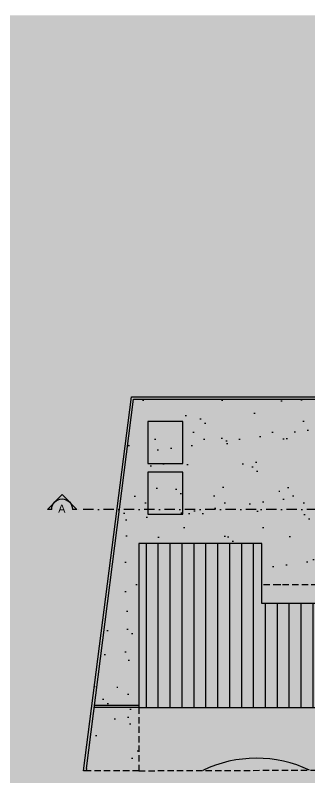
# Model space of a CAD drawing. Header units: centimetres. Extents: x 0 to 1099704, y -139216 to 99734.
# Drawn here: x 843438 to 845793, y -25131 to -19038 of the extents above; entities that cross this region are included whole.
import ezdxf

# ---------------------------------------------------------------- set-up
doc = ezdxf.new("R2010")
doc.units = ezdxf.units.CM
doc.header["$LTSCALE"] = 4
doc.linetypes.add('DASHDOT', pattern=[25.4, 12.7, -6.35, 0, -6.35])
doc.linetypes.add('HIDDENX2', pattern=[19.05, 12.7, -6.35])
for name, color, linetype in [('0.1', 1, 'Continuous'), ('0.2', 2, 'Continuous'), ('0.4', 4, 'Continuous'), ('0.6', 6, 'Continuous'), ('001-MOBILIA', 253, 'Continuous'), ('B-CORTE', 4, 'DASHDOT')]:
    doc.layers.add(name, color=color, linetype=linetype)
doc.layers.add('C-TEXTO-01', color=2, linetype='Continuous', lineweight=20)
doc.styles.add('Esc.125', font='ERASLGHT.TTF', dxfattribs={"height": 22.5})

# ---------------------------------------------------------------- blocks, each defined once
blk = doc.blocks.new('A$C4B335074')
at = {"layer": 'B-CORTE', "linetype": 'Continuous'}
h = blk.add_hatch(color=256, dxfattribs=at)
h.paths.add_polyline_path([(14.71, 14.71), (7.35, 7.35, -0.414214), (22.06, 7.35)])
h.paths.add_polyline_path([(22.06, 7.35, -0.198912), (25.11, 0), (29.42, 0)])
h.paths.add_polyline_path([(7.35, 7.35), (0, 0), (4.31, 0, -0.198912)])
for p, q in [((14.71, 14.71), (0, 0)), ((29.42, 0), (14.71, 14.71)), ((0, 0), (4.31, 0)), ((25.11, 0), (29.42, 0))]:
    blk.add_line(p, q, dxfattribs=at)
at = {"layer": 'B-CORTE', "linetype": 'Continuous', "ltscale": 0.4}
blk.add_arc((14.71, 0), 10.4, 0, 180, dxfattribs=at)

msp = doc.modelspace()

# ---------------------------------------------------------------- hatches: boundary and pattern name
at = {"layer": '0.2', "true_color": 0x000000}
h = msp.add_hatch(color=18, dxfattribs=at)
h.dxf.hatch_style = 1
h.paths.add_polyline_path([(844383.653, -22106.115), (857338.381, -22106.115), (856514.322, -24482.383), (856255.221, -24482.383), (856255.221, -24502.383), (856528.555, -24502.383), (857366.485, -22086.115), (844366.045, -22086.115), (843984.159, -25075.665), (844003.761, -25075.611)])
at = {"layer": '0.4', "true_color": 0xf8f3ec}
h = msp.add_hatch(color=7, dxfattribs=at)
h.dxf.hatch_style = 1
h.paths.add_polyline_path([(861342.461, -28259.322), (861342.461, -19037.773), (839953.654, -19037.773), (839953.654, -28259.322)])
at = {"layer": '0.4'}
h = msp.add_hatch(dxfattribs=at)
h.set_pattern_fill('ANSI31', color=256, scale=30, angle=45)
h.paths.add_polyline_path([(848485.208, -24749.454), (848085.208, -24749.454), (848085.208, -25064.454), (848485.208, -25064.454)])
h.paths.add_polyline_path([(850405.217, -23970.58), (848485.208, -23970.58), (848485.208, -24900.58), (850405.217, -24900.58)])
h.paths.add_polyline_path([(846314.91, -23738.972), (845409.91, -23738.972), (845409.91, -23258.972), (844424.91, -23258.972), (844424.91, -24568.972), (846314.91, -24568.972)])
at = {"layer": '0.6'}
h = msp.add_hatch(dxfattribs=at)
h.set_pattern_fill('AR-SAND', color=4, scale=8)
h.set_pattern_definition([(37.5, (164770.37, -70446.88), (-12.80025, 391.53059), [0, -308.864, 0, -345.44, 0, -330.2]), (7.5, (164770.37, -70446.9), (359.61863, 573.4601), [0, -166.624, 0, -278.384, 0, -106.68]), (327.5, (164520.44, -70446.9), (632.7939, 1.14975), [0, -101.6, 0, -365.76, 0, -477.52]), (317.5, (164520.44, -70446.9), (610.84516, 178.34346), [0, -50.8, 0, -239.776, 0, -274.32])])
h.paths.add_polyline_path([(847029.494, -24402.358), (847029.494, -24552.358), (847028.978, -25067.341), (848085.208, -25064.454), (848085.208, -24749.454), (848085.208, -23226.036), (845793.984, -23226.036), (845793.984, -22236.115), (850028.984, -22236.115), (850028.984, -22626.115), (851423.217, -22626.115), (851423.217, -22264.58), (856255.217, -22264.58), (856255.217, -24502.383), (856528.555, -24502.383), (857366.485, -22086.115), (844366.045, -22086.115), (843984.159, -25075.665), (844426.292, -25074.456), (844424.91, -24568.972), (844424.91, -23258.972), (845409.91, -23258.972), (845409.91, -23588.972), (846464.91, -23588.972), (846464.91, -24402.358)])
h.paths.add_polyline_path([(855035.217, -23970.58), (855035.217, -23194.58), (852888.217, -23194.58), (852888.217, -22896.112), (852683.217, -22896.112), (852683.217, -23970.58)], flags=17)
h.paths.add_polyline_path([(851453.217, -23970.58), (851453.217, -22896.112), (850028.984, -22896.112), (850028.984, -23226.036), (848841.984, -23226.036), (848841.984, -23441.036), (848841.984, -23970.58)], flags=17)
h.paths.add_polyline_path([(846909.224, -23971.908), (847585.676, -23971.908), (847585.676, -23848.647), (846909.224, -23848.647)], flags=16)
h.paths.add_polyline_path([(848083.928, -23837.523), (848083.928, -23540.829), (848031.102, -23540.829), (848031.102, -23837.523)], flags=16)
h.paths.add_polyline_path([(853624.88, -23681.776), (854301.331, -23681.776), (854301.331, -23558.515), (853624.88, -23558.515)], flags=16)
h.paths.add_polyline_path([(849927.414, -23613.229), (850603.865, -23613.229), (850603.865, -23489.967), (849927.414, -23489.967)], flags=16)
h.paths.add_polyline_path([(848903.7, -23837.523), (848903.7, -23540.829), (848850.873, -23540.829), (848850.873, -23837.523)], flags=16)
at = {"layer": '001-MOBILIA', "true_color": 0x000000}
h = msp.add_hatch(color=18, dxfattribs=at)
h.dxf.hatch_style = 1
h.paths.add_polyline_path([(844424.91, -24553.972), (844070.963, -24553.972), (844069.047, -24568.972), (844424.91, -24568.972)])

# ---------------------------------------------------------------- linework, layer by layer
at = {"layer": '0.1'}
msp.add_arc((845367.151, -25967.467), 992.987, 64.6647271, 115.648534, dxfattribs=at)
at = {"layer": '0.2'}
for points in [[(844497.401, -22619.835), (844777.401, -22619.835), (844777.401, -22284.835), (844497.401, -22284.835)], [(844497.401, -23024.865), (844777.401, -23024.865), (844777.401, -22689.865), (844497.401, -22689.865)]]:
    msp.add_lwpolyline(points, close=True, dxfattribs=at)
msp.add_lwpolyline([(845409.91, -23258.972), (844424.91, -23258.972), (844424.91, -24568.972), (846314.91, -24568.972), (846314.91, -23738.972), (845409.91, -23738.972), (845409.91, -23258.972)], dxfattribs=at)
at = {"layer": '0.4', "linetype": 'HIDDENX2'}
msp.add_line((844426.292, -25074.456), (843984.159, -25075.665), dxfattribs=at)
at = {"layer": '0.4'}
msp.add_line((844006.885, -25055.603), (844003.761, -25075.611), dxfattribs=at)
for points in [[(844003.761, -25075.611), (843984.159, -25075.665), (844366.045, -22086.115), (857366.485, -22086.115), (856528.555, -24502.383)], [(844006.885, -25055.603), (844383.653, -22106.115), (857338.381, -22106.115), (856514.322, -24482.383)]]:
    msp.add_lwpolyline(points, dxfattribs=at)
at = {"layer": '0.4', "linetype": 'HIDDENX2'}
for points in [[(847079.494, -24552.358), (847079.494, -24402.358), (846464.91, -24402.358), (846464.91, -23588.972), (845409.91, -23588.972)], [(844424.91, -24568.972), (844426.292, -25074.456), (846504.884, -25067.653)]]:
    msp.add_lwpolyline(points, dxfattribs=at)
at = {"layer": '0.6'}
for p, q in [((844424.91, -24568.972), (844069.047, -24568.972)), ((844424.91, -24553.972), (844070.963, -24553.972))]:
    msp.add_line(p, q, dxfattribs=at)
at = {"layer": 'B-CORTE', "ltscale": 1.6}
msp.add_line((857238.195, -22985.897), (843929.85, -22985.897), dxfattribs=at)

# ---------------------------------------------------------------- block references
at = {"layer": 'B-CORTE', "xscale": -8, "yscale": 8, "zscale": 8}
msp.add_blockref('A$C4B335074', (843929.85, -22985.897), dxfattribs=at)

# ---------------------------------------------------------------- texts
at = {"layer": 'C-TEXTO-01', "insert": (843838.35, -22947.753), "char_height": 64, "width": 90.27725, "attachment_point": 3, "style": 'Esc.125'}
msp.add_mtext('A', dxfattribs=at)

doc.saveas('drawing.dxf')
